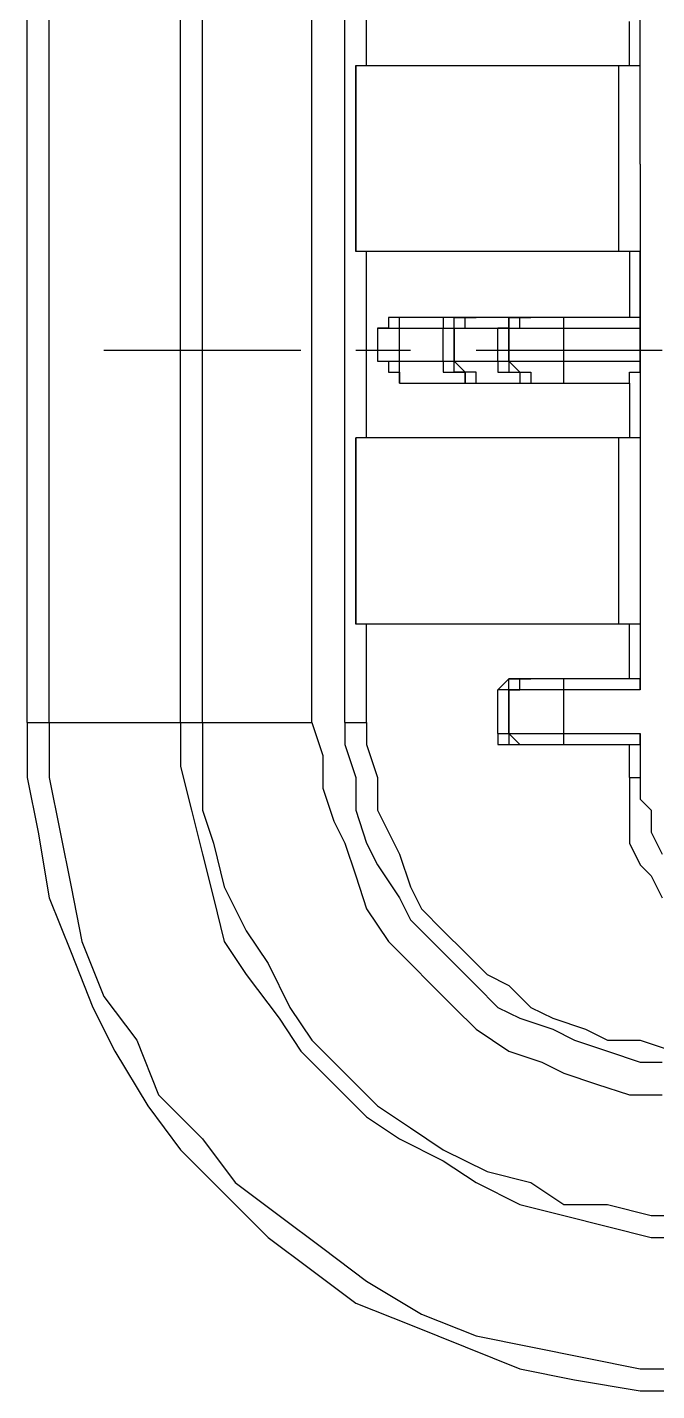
# Model space of a CAD drawing. Header units: inches. Extents: x 47316 to 59086, y 3141 to 11743.
# Drawn here: x 51684.49 to 51701.74, y 5654.98 to 5692.32 of the extents above; entities that cross this region are included whole.
import ezdxf

# ---------------------------------------------------------------- set-up
doc = ezdxf.new("R2010")
doc.units = ezdxf.units.IN
doc.header["$MEASUREMENT"] = 0
doc.layers.add('P', color=250, linetype='Continuous', lineweight=100)

msp = doc.modelspace()

# ---------------------------------------------------------------- linework, layer by layer
at = {"layer": 'P', "color": 0, "linetype": 'Continuous', "lineweight": -3}
for p, q in [((51684.491, 5673.277), (51684.491, 5693.677)), ((51685.091, 5673.277), (51685.091, 5693.677)), ((51688.691, 5673.277), (51688.691, 5693.677)), ((51689.291, 5673.277), (51689.291, 5693.677)), ((51692.291, 5673.277), (51692.291, 5693.677)), ((51693.191, 5673.277), (51693.191, 5693.677)), ((51693.791, 5691.277), (51693.791, 5693.677)), ((51701.291, 5688.577), (51701.291, 5693.077)), ((51700.991, 5691.277), (51700.991, 5692.477)), ((51693.491, 5686.177), (51693.491, 5691.277)), ((51693.491, 5691.277), (51693.491, 5686.177)), ((51693.491, 5691.277), (51701.291, 5691.277)), ((51700.691, 5691.277), (51700.691, 5686.177)), ((51701.291, 5688.577), (51701.291, 5678.377)), ((51701.291, 5688.577), (51701.291, 5688.577)), ((51701.291, 5686.177), (51693.491, 5686.177)), ((51693.791, 5681.077), (51693.791, 5686.177)), ((51700.991, 5686.177), (51700.991, 5684.377)), ((51701.291, 5683.177), (51701.291, 5686.177)), ((51694.091, 5684.077), (51701.291, 5684.077)), ((51694.091, 5684.077), (51694.091, 5683.177)), ((51694.391, 5684.077), (51694.091, 5684.077)), ((51694.091, 5684.077), (51694.091, 5684.077)), ((51694.091, 5684.077), (51694.091, 5684.077)), ((51694.091, 5684.077), (51694.091, 5684.077)), ((51694.691, 5684.377), (51694.391, 5684.377)), ((51694.391, 5684.377), (51694.391, 5684.377)), ((51694.391, 5684.377), (51694.391, 5684.377)), ((51694.391, 5684.377), (51694.391, 5684.377)), ((51694.391, 5684.377), (51694.391, 5684.377)), ((51694.391, 5684.377), (51694.391, 5684.377)), ((51694.391, 5684.377), (51694.391, 5684.077)), ((51694.391, 5684.077), (51694.391, 5684.077)), ((51694.391, 5684.077), (51694.391, 5684.077)), ((51694.391, 5684.077), (51694.391, 5684.077)), ((51694.691, 5682.577), (51694.691, 5684.377)), ((51700.991, 5684.377), (51694.691, 5684.377)), ((51694.691, 5684.377), (51694.691, 5684.377)), ((51694.691, 5684.377), (51694.691, 5684.377)), ((51694.691, 5684.377), (51694.691, 5684.377)), ((51694.691, 5684.377), (51694.691, 5684.377)), ((51696.191, 5684.377), (51695.891, 5684.377)), ((51695.891, 5684.377), (51695.891, 5684.077)), ((51695.891, 5683.177), (51695.891, 5684.077)), ((51695.891, 5684.077), (51695.891, 5684.077)), ((51695.891, 5684.077), (51695.891, 5684.077)), ((51695.891, 5684.077), (51695.891, 5684.077)), ((51695.891, 5684.077), (51695.891, 5684.077)), ((51695.891, 5684.077), (51695.891, 5684.077)), ((51695.891, 5684.077), (51695.891, 5684.077)), ((51696.491, 5684.377), (51696.191, 5684.377)), ((51696.191, 5684.377), (51696.191, 5684.377)), ((51696.191, 5684.377), (51696.191, 5684.377)), ((51696.191, 5684.377), (51696.191, 5684.377)), ((51696.191, 5684.377), (51696.191, 5684.377)), ((51696.191, 5684.377), (51696.191, 5684.377)), ((51696.191, 5684.377), (51696.191, 5684.377)), ((51696.191, 5684.077), (51696.191, 5684.377)), ((51696.191, 5684.377), (51696.191, 5684.377)), ((51696.191, 5684.377), (51696.191, 5684.377)), ((51696.191, 5684.377), (51696.191, 5684.377)), ((51696.191, 5684.377), (51696.491, 5684.377)), ((51696.191, 5683.177), (51696.191, 5684.077)), ((51696.191, 5684.077), (51696.191, 5683.177)), ((51696.191, 5684.077), (51696.191, 5684.077)), ((51696.191, 5684.077), (51696.191, 5684.077)), ((51696.191, 5684.077), (51696.191, 5684.077)), ((51696.191, 5684.077), (51696.191, 5684.077)), ((51696.191, 5684.077), (51696.191, 5684.077)), ((51696.191, 5684.077), (51696.191, 5684.077)), ((51696.191, 5684.077), (51696.491, 5684.077)), ((51696.491, 5684.377), (51696.491, 5684.377)), ((51696.491, 5684.377), (51696.491, 5684.377)), ((51696.491, 5684.377), (51696.491, 5684.377)), ((51696.491, 5684.377), (51696.491, 5684.377)), ((51696.491, 5684.377), (51696.491, 5684.377)), ((51696.491, 5684.077), (51696.491, 5684.377)), ((51696.491, 5684.377), (51696.491, 5684.377)), ((51696.491, 5684.377), (51696.491, 5684.377)), ((51696.491, 5684.377), (51696.491, 5684.377)), ((51696.491, 5684.377), (51696.491, 5684.377)), ((51696.491, 5684.377), (51696.491, 5684.377)), ((51696.491, 5684.377), (51696.491, 5684.377)), ((51696.491, 5684.377), (51696.791, 5684.377)), ((51696.491, 5684.077), (51696.491, 5684.077)), ((51697.391, 5683.177), (51697.391, 5684.077)), ((51697.691, 5684.077), (51697.391, 5684.077)), ((51697.391, 5684.077), (51697.391, 5684.077)), ((51697.391, 5684.077), (51697.391, 5684.077)), ((51697.391, 5684.077), (51697.391, 5684.077)), ((51697.391, 5684.077), (51697.391, 5684.077)), ((51697.391, 5684.077), (51697.391, 5684.077)), ((51697.991, 5684.377), (51697.691, 5684.377)), ((51697.691, 5684.377), (51697.691, 5684.377)), ((51697.691, 5684.377), (51697.691, 5684.377)), ((51697.691, 5684.377), (51697.691, 5684.377)), ((51697.691, 5684.377), (51697.691, 5684.377)), ((51697.691, 5684.377), (51697.691, 5684.377)), ((51697.691, 5684.377), (51697.691, 5684.377)), ((51697.691, 5684.377), (51697.691, 5684.377)), ((51697.691, 5684.377), (51697.691, 5684.077)), ((51697.691, 5684.077), (51697.691, 5684.377)), ((51697.691, 5684.377), (51697.691, 5684.377)), ((51697.691, 5684.377), (51697.991, 5684.377)), ((51697.691, 5683.177), (51697.691, 5684.077)), ((51697.691, 5684.077), (51697.691, 5683.177)), ((51697.691, 5684.077), (51697.691, 5684.077)), ((51697.691, 5684.077), (51697.691, 5684.077)), ((51697.691, 5684.077), (51697.691, 5684.077)), ((51697.691, 5684.077), (51697.691, 5684.077)), ((51697.691, 5684.077), (51697.691, 5684.077)), ((51697.691, 5684.077), (51697.691, 5684.077)), ((51697.691, 5684.077), (51697.691, 5684.077)), ((51697.691, 5684.077), (51697.991, 5684.077)), ((51697.991, 5684.377), (51697.991, 5684.377)), ((51697.991, 5684.377), (51697.991, 5684.377)), ((51697.991, 5684.377), (51697.991, 5684.377)), ((51697.991, 5684.377), (51697.991, 5684.377)), ((51697.991, 5684.377), (51697.991, 5684.377)), ((51697.991, 5684.377), (51697.991, 5684.377)), ((51697.991, 5684.377), (51697.991, 5684.377)), ((51697.991, 5684.377), (51697.991, 5684.377)), ((51697.991, 5684.377), (51697.991, 5684.377)), ((51697.991, 5684.377), (51697.991, 5684.377)), ((51697.991, 5684.377), (51697.991, 5684.377)), ((51697.991, 5684.377), (51697.991, 5684.377)), ((51697.991, 5684.377), (51697.991, 5684.377)), ((51697.991, 5684.077), (51697.991, 5684.377)), ((51697.991, 5684.377), (51697.991, 5684.377)), ((51697.991, 5684.377), (51697.991, 5684.377)), ((51697.991, 5684.377), (51697.991, 5684.377)), ((51697.991, 5684.377), (51697.991, 5684.377)), ((51697.991, 5684.377), (51697.991, 5684.377)), ((51697.991, 5684.377), (51698.291, 5684.377)), ((51697.991, 5684.077), (51697.991, 5684.077)), ((51697.991, 5684.077), (51697.991, 5684.077)), ((51699.191, 5682.577), (51699.191, 5684.377)), ((51701.291, 5684.377), (51700.991, 5684.377)), ((51700.991, 5684.377), (51700.991, 5684.377)), ((51700.991, 5684.377), (51700.991, 5684.377)), ((51700.991, 5684.377), (51700.991, 5684.377)), ((51700.991, 5684.377), (51700.991, 5684.377)), ((51700.991, 5684.377), (51700.991, 5684.377)), ((51700.991, 5684.377), (51700.991, 5684.377)), ((51701.291, 5684.077), (51701.291, 5684.377)), ((51701.291, 5684.377), (51701.291, 5684.377)), ((51701.291, 5684.377), (51701.291, 5684.377)), ((51701.291, 5684.377), (51701.291, 5684.377)), ((51701.291, 5684.077), (51701.291, 5684.077)), ((51701.291, 5684.077), (51701.291, 5684.077)), ((51701.291, 5684.077), (51701.291, 5684.077)), ((51701.291, 5684.077), (51701.291, 5684.077)), ((51701.291, 5684.077), (51701.291, 5684.077)), ((51701.291, 5684.077), (51701.291, 5684.077)), ((51701.291, 5684.077), (51701.291, 5684.077)), ((51686.591, 5683.477), (51691.991, 5683.477)), ((51693.491, 5683.477), (51694.991, 5683.477)), ((51696.791, 5683.477), (51701.891, 5683.477)), ((51694.091, 5683.177), (51701.291, 5683.177)), ((51694.091, 5683.177), (51694.091, 5683.177)), ((51694.091, 5683.177), (51694.091, 5683.177)), ((51694.091, 5683.177), (51694.091, 5683.177)), ((51694.091, 5683.177), (51694.391, 5683.177)), ((51694.391, 5683.177), (51694.391, 5682.877)), ((51695.891, 5683.177), (51695.891, 5683.177)), ((51695.891, 5683.177), (51695.891, 5683.177)), ((51695.891, 5683.177), (51695.891, 5683.177)), ((51695.891, 5683.177), (51695.891, 5683.177)), ((51695.891, 5683.177), (51695.891, 5682.877)), ((51696.191, 5682.877), (51696.191, 5683.177)), ((51696.191, 5683.177), (51696.191, 5683.177)), ((51696.491, 5682.877), (51696.191, 5683.177)), ((51696.191, 5683.177), (51696.191, 5683.177)), ((51697.391, 5683.177), (51697.391, 5683.177)), ((51697.391, 5683.177), (51697.391, 5683.177)), ((51697.391, 5683.177), (51697.391, 5683.177)), ((51697.391, 5683.177), (51697.391, 5683.177)), ((51697.391, 5683.177), (51697.391, 5682.877)), ((51697.691, 5683.177), (51697.691, 5683.177)), ((51697.691, 5683.177), (51697.691, 5683.177)), ((51697.691, 5683.177), (51697.691, 5683.177)), ((51697.691, 5683.177), (51697.691, 5682.877)), ((51697.691, 5683.177), (51697.691, 5683.177)), ((51697.691, 5683.177), (51697.991, 5682.877)), ((51701.291, 5683.177), (51701.291, 5681.077)), ((51701.291, 5682.877), (51701.291, 5683.177)), ((51701.291, 5683.177), (51701.291, 5683.177)), ((51701.291, 5683.177), (51701.291, 5683.177)), ((51701.291, 5683.177), (51701.291, 5683.177)), ((51701.291, 5683.177), (51701.291, 5683.177)), ((51694.391, 5682.877), (51694.391, 5682.877)), ((51694.391, 5682.877), (51694.391, 5682.877)), ((51694.391, 5682.877), (51694.391, 5682.877)), ((51694.391, 5682.877), (51694.391, 5682.877)), ((51694.391, 5682.877), (51694.391, 5682.877)), ((51694.391, 5682.877), (51694.391, 5682.877)), ((51694.391, 5682.877), (51694.391, 5682.877)), ((51694.391, 5682.877), (51694.391, 5682.877)), ((51694.391, 5682.877), (51694.691, 5682.877)), ((51694.691, 5682.877), (51694.691, 5682.877)), ((51694.691, 5682.877), (51694.691, 5682.877)), ((51694.691, 5682.877), (51694.691, 5682.877)), ((51694.691, 5682.877), (51694.691, 5682.577)), ((51694.691, 5682.577), (51700.991, 5682.577)), ((51695.891, 5682.877), (51695.891, 5682.877)), ((51695.891, 5682.877), (51695.891, 5682.877)), ((51695.891, 5682.877), (51696.191, 5682.877)), ((51696.191, 5682.877), (51696.191, 5682.877)), ((51696.191, 5682.877), (51696.191, 5682.877)), ((51696.191, 5682.877), (51696.191, 5682.877)), ((51696.191, 5682.877), (51696.191, 5682.877)), ((51696.191, 5682.877), (51696.191, 5682.877)), ((51696.191, 5682.877), (51696.191, 5682.877)), ((51696.191, 5682.877), (51696.491, 5682.877)), ((51696.491, 5682.877), (51696.191, 5682.877)), ((51696.191, 5682.877), (51696.191, 5682.877)), ((51696.191, 5682.877), (51696.191, 5682.877)), ((51696.191, 5682.877), (51696.191, 5682.877)), ((51696.191, 5682.877), (51696.191, 5682.877)), ((51696.491, 5682.877), (51696.491, 5682.877)), ((51696.491, 5682.877), (51696.491, 5682.577)), ((51696.491, 5682.577), (51696.491, 5682.877)), ((51696.491, 5682.877), (51696.491, 5682.877)), ((51696.491, 5682.877), (51696.491, 5682.877)), ((51696.491, 5682.877), (51696.491, 5682.877)), ((51696.791, 5682.877), (51696.491, 5682.877)), ((51696.491, 5682.877), (51696.491, 5682.877)), ((51696.491, 5682.877), (51696.491, 5682.877)), ((51696.491, 5682.877), (51696.491, 5682.877)), ((51696.491, 5682.877), (51696.491, 5682.877)), ((51696.491, 5682.877), (51696.491, 5682.877)), ((51696.491, 5682.877), (51696.491, 5682.877)), ((51696.491, 5682.877), (51696.491, 5682.877)), ((51696.491, 5682.877), (51696.491, 5682.877)), ((51696.491, 5682.577), (51696.491, 5682.577)), ((51696.791, 5682.577), (51696.791, 5682.877)), ((51696.791, 5682.577), (51696.791, 5682.577)), ((51697.391, 5682.877), (51697.691, 5682.877)), ((51697.691, 5682.877), (51697.691, 5682.877)), ((51697.691, 5682.877), (51697.691, 5682.877)), ((51697.691, 5682.877), (51697.691, 5682.877)), ((51697.691, 5682.877), (51697.691, 5682.877)), ((51697.691, 5682.877), (51697.691, 5682.877)), ((51697.691, 5682.877), (51697.691, 5682.877)), ((51697.691, 5682.877), (51697.691, 5682.877)), ((51697.691, 5682.877), (51697.691, 5682.877)), ((51697.691, 5682.877), (51697.991, 5682.877)), ((51697.691, 5682.877), (51697.691, 5682.877)), ((51697.691, 5682.877), (51697.691, 5682.877)), ((51697.691, 5682.877), (51697.691, 5682.877)), ((51697.691, 5682.877), (51697.691, 5682.877)), ((51697.691, 5682.877), (51697.991, 5682.877)), ((51697.991, 5682.877), (51697.991, 5682.877)), ((51697.991, 5682.877), (51697.991, 5682.877)), ((51697.991, 5682.877), (51697.991, 5682.877)), ((51697.991, 5682.877), (51697.991, 5682.877)), ((51697.991, 5682.877), (51697.991, 5682.877)), ((51697.991, 5682.877), (51697.991, 5682.877)), ((51697.991, 5682.877), (51697.991, 5682.877)), ((51697.991, 5682.877), (51697.991, 5682.577)), ((51697.991, 5682.877), (51697.991, 5682.877)), ((51697.991, 5682.877), (51697.991, 5682.877)), ((51697.991, 5682.877), (51697.991, 5682.877)), ((51697.991, 5682.877), (51697.991, 5682.877)), ((51697.991, 5682.877), (51697.991, 5682.877)), ((51697.991, 5682.877), (51697.991, 5682.577)), ((51697.991, 5682.877), (51697.991, 5682.877)), ((51697.991, 5682.877), (51697.991, 5682.877)), ((51697.991, 5682.877), (51697.991, 5682.877)), ((51697.991, 5682.877), (51697.991, 5682.877)), ((51697.991, 5682.877), (51697.991, 5682.877)), ((51697.991, 5682.877), (51697.991, 5682.877)), ((51697.991, 5682.877), (51697.991, 5682.877)), ((51697.991, 5682.877), (51697.991, 5682.877)), ((51697.991, 5682.877), (51698.291, 5682.877)), ((51697.991, 5682.577), (51697.991, 5682.577)), ((51698.291, 5682.877), (51698.291, 5682.577)), ((51698.291, 5682.577), (51698.291, 5682.577)), ((51700.991, 5682.577), (51700.991, 5682.877)), ((51700.991, 5682.877), (51700.991, 5682.877)), ((51700.991, 5682.877), (51700.991, 5682.877)), ((51700.991, 5682.877), (51700.991, 5682.877)), ((51700.991, 5682.877), (51700.991, 5682.877)), ((51700.991, 5682.877), (51700.991, 5682.877)), ((51700.991, 5682.877), (51701.291, 5682.877)), ((51700.991, 5682.577), (51700.991, 5681.077)), ((51701.291, 5682.877), (51701.291, 5682.877)), ((51701.291, 5682.877), (51701.291, 5682.877)), ((51701.291, 5682.877), (51701.291, 5682.877)), ((51701.291, 5682.877), (51701.291, 5682.877)), ((51701.291, 5682.877), (51701.291, 5682.877)), ((51701.291, 5682.877), (51701.291, 5682.877)), ((51693.491, 5675.977), (51693.491, 5681.077)), ((51693.491, 5681.077), (51693.491, 5675.977)), ((51701.291, 5681.077), (51693.491, 5681.077)), ((51700.691, 5681.077), (51700.691, 5675.977)), ((51701.291, 5678.377), (51701.291, 5674.177)), ((51701.291, 5678.377), (51701.291, 5678.377)), ((51701.291, 5675.977), (51693.491, 5675.977)), ((51693.791, 5673.277), (51693.791, 5675.977)), ((51700.991, 5674.477), (51700.991, 5675.977)), ((51697.691, 5674.477), (51697.391, 5674.177)), ((51697.991, 5674.477), (51697.691, 5674.477)), ((51697.691, 5674.477), (51697.691, 5674.477)), ((51697.691, 5674.477), (51697.691, 5674.477)), ((51697.691, 5674.477), (51697.691, 5674.477)), ((51697.691, 5674.477), (51697.691, 5674.477)), ((51697.691, 5674.477), (51697.691, 5674.477)), ((51697.691, 5674.477), (51697.691, 5674.477)), ((51697.691, 5674.477), (51697.691, 5674.477)), ((51697.691, 5674.477), (51697.691, 5674.477)), ((51697.691, 5674.177), (51697.691, 5674.477)), ((51697.691, 5674.477), (51697.691, 5674.477)), ((51697.691, 5674.477), (51697.691, 5674.477)), ((51697.691, 5674.477), (51697.691, 5674.477)), ((51697.691, 5674.477), (51697.991, 5674.477)), ((51697.991, 5674.477), (51697.991, 5674.477)), ((51697.991, 5674.477), (51697.991, 5674.477)), ((51697.991, 5674.477), (51697.991, 5674.477)), ((51697.991, 5674.477), (51697.991, 5674.477)), ((51697.991, 5674.477), (51697.991, 5674.477)), ((51697.991, 5674.477), (51697.991, 5674.477)), ((51700.991, 5674.477), (51697.991, 5674.477)), ((51697.991, 5674.477), (51697.991, 5674.477)), ((51697.991, 5674.477), (51697.991, 5674.477)), ((51697.991, 5674.477), (51697.991, 5674.477)), ((51697.991, 5674.477), (51697.991, 5674.477)), ((51697.991, 5674.477), (51697.991, 5674.477)), ((51697.991, 5674.477), (51697.991, 5674.477)), ((51697.991, 5674.177), (51697.991, 5674.477)), ((51697.991, 5674.477), (51697.991, 5674.477)), ((51697.991, 5674.477), (51697.991, 5674.477)), ((51697.991, 5674.477), (51697.991, 5674.477)), ((51697.991, 5674.477), (51697.991, 5674.477)), ((51697.991, 5674.477), (51697.991, 5674.477)), ((51697.991, 5674.477), (51697.991, 5674.477)), ((51697.991, 5674.477), (51697.991, 5674.477)), ((51697.991, 5674.477), (51698.291, 5674.477)), ((51699.191, 5672.677), (51699.191, 5674.477)), ((51701.291, 5674.477), (51700.991, 5674.477)), ((51700.991, 5674.477), (51700.991, 5674.477)), ((51700.991, 5674.477), (51700.991, 5674.477)), ((51700.991, 5674.477), (51700.991, 5674.477)), ((51700.991, 5674.477), (51700.991, 5674.477)), ((51700.991, 5674.477), (51700.991, 5674.477)), ((51700.991, 5674.477), (51700.991, 5674.477)), ((51701.291, 5674.177), (51701.291, 5674.477)), ((51701.291, 5674.477), (51701.291, 5674.477)), ((51701.291, 5674.477), (51701.291, 5674.477)), ((51701.291, 5674.477), (51701.291, 5674.477)), ((51701.291, 5674.477), (51701.291, 5674.477)), ((51701.291, 5674.477), (51701.291, 5674.477)), ((51701.291, 5674.177), (51697.391, 5674.177)), ((51697.391, 5672.977), (51697.391, 5674.177)), ((51697.391, 5674.177), (51697.391, 5674.177)), ((51697.391, 5674.177), (51697.391, 5674.177)), ((51697.391, 5674.177), (51697.391, 5674.177)), ((51697.391, 5674.177), (51697.391, 5674.177)), ((51697.391, 5674.177), (51697.391, 5674.177)), ((51697.691, 5672.977), (51697.691, 5674.177)), ((51697.691, 5674.177), (51697.691, 5672.977)), ((51697.691, 5674.177), (51697.691, 5674.177)), ((51697.691, 5674.177), (51697.691, 5674.177)), ((51697.691, 5674.177), (51697.691, 5674.177)), ((51697.691, 5674.177), (51697.691, 5674.177)), ((51697.691, 5674.177), (51697.691, 5674.177)), ((51697.691, 5674.177), (51697.991, 5674.177)), ((51701.291, 5674.177), (51701.291, 5674.177)), ((51701.291, 5674.177), (51701.291, 5674.177)), ((51701.291, 5674.177), (51701.291, 5674.177)), ((51701.291, 5674.177), (51701.291, 5674.177)), ((51701.291, 5674.177), (51701.291, 5674.177)), ((51684.491, 5673.277), (51692.291, 5673.277)), ((51684.491, 5673.277), (51684.491, 5671.777)), ((51685.091, 5673.277), (51685.091, 5671.777)), ((51688.691, 5673.277), (51688.691, 5672.077)), ((51689.291, 5673.277), (51689.291, 5672.077)), ((51692.291, 5673.277), (51692.591, 5672.377)), ((51693.191, 5673.277), (51693.791, 5673.277)), ((51693.191, 5673.277), (51693.191, 5672.677)), ((51693.791, 5673.277), (51693.791, 5672.677)), ((51697.391, 5672.977), (51701.291, 5672.977)), ((51697.391, 5672.977), (51697.391, 5672.977)), ((51697.391, 5672.977), (51697.391, 5672.977)), ((51697.391, 5672.977), (51697.391, 5672.977)), ((51697.391, 5672.977), (51697.391, 5672.977)), ((51697.391, 5672.977), (51697.391, 5672.677)), ((51697.691, 5672.977), (51697.691, 5672.977)), ((51697.691, 5672.977), (51697.691, 5672.977)), ((51697.691, 5672.977), (51697.691, 5672.977)), ((51697.691, 5672.977), (51697.691, 5672.677)), ((51697.691, 5672.977), (51697.691, 5672.977)), ((51697.691, 5672.977), (51697.991, 5672.677)), ((51701.291, 5672.977), (51701.291, 5671.777)), ((51701.291, 5672.677), (51701.291, 5672.977)), ((51701.291, 5672.977), (51701.291, 5672.977)), ((51701.291, 5672.977), (51701.291, 5672.977)), ((51701.291, 5672.977), (51701.291, 5672.977)), ((51701.291, 5672.977), (51701.291, 5672.977)), ((51693.191, 5672.677), (51693.491, 5671.777)), ((51693.791, 5672.677), (51694.091, 5671.777)), ((51697.391, 5672.677), (51697.691, 5672.677)), ((51697.691, 5672.677), (51697.691, 5672.677)), ((51697.691, 5672.677), (51697.691, 5672.677)), ((51697.691, 5672.677), (51697.691, 5672.677)), ((51697.691, 5672.677), (51697.691, 5672.677)), ((51697.691, 5672.677), (51697.691, 5672.677)), ((51697.691, 5672.677), (51697.691, 5672.677)), ((51697.691, 5672.677), (51697.691, 5672.677)), ((51697.691, 5672.677), (51697.691, 5672.677)), ((51697.691, 5672.677), (51697.991, 5672.677)), ((51697.691, 5672.677), (51697.691, 5672.677)), ((51697.691, 5672.677), (51697.691, 5672.677)), ((51697.691, 5672.677), (51697.691, 5672.677)), ((51697.691, 5672.677), (51697.691, 5672.677)), ((51697.691, 5672.677), (51697.991, 5672.677)), ((51697.991, 5672.677), (51697.991, 5672.677)), ((51697.991, 5672.677), (51697.991, 5672.677)), ((51697.991, 5672.677), (51697.991, 5672.677)), ((51697.991, 5672.677), (51697.991, 5672.677)), ((51697.991, 5672.677), (51697.991, 5672.677)), ((51697.991, 5672.677), (51697.991, 5672.677)), ((51697.991, 5672.677), (51700.991, 5672.677)), ((51697.991, 5672.677), (51697.991, 5672.677)), ((51697.991, 5672.677), (51697.991, 5672.677)), ((51697.991, 5672.677), (51697.991, 5672.677)), ((51697.991, 5672.677), (51697.991, 5672.677)), ((51697.991, 5672.677), (51697.991, 5672.677)), ((51697.991, 5672.677), (51697.991, 5672.677)), ((51697.991, 5672.677), (51697.991, 5672.677)), ((51697.991, 5672.677), (51697.991, 5672.677)), ((51697.991, 5672.677), (51697.991, 5672.677)), ((51697.991, 5672.677), (51697.991, 5672.677)), ((51697.991, 5672.677), (51697.991, 5672.677)), ((51697.991, 5672.677), (51697.991, 5672.677)), ((51697.991, 5672.677), (51697.991, 5672.677)), ((51697.991, 5672.677), (51697.991, 5672.677)), ((51697.991, 5672.677), (51698.291, 5672.677)), ((51700.991, 5671.777), (51700.991, 5672.677)), ((51700.991, 5672.677), (51700.991, 5672.677)), ((51700.991, 5672.677), (51700.991, 5672.677)), ((51700.991, 5672.677), (51700.991, 5672.677)), ((51700.991, 5672.677), (51700.991, 5672.677)), ((51700.991, 5672.677), (51700.991, 5672.677)), ((51700.991, 5672.677), (51700.991, 5672.677)), ((51700.991, 5672.677), (51701.291, 5672.677)), ((51701.291, 5672.677), (51701.291, 5672.677)), ((51701.291, 5672.677), (51701.291, 5672.677)), ((51701.291, 5672.677), (51701.291, 5672.677)), ((51701.291, 5672.677), (51701.291, 5672.677)), ((51701.291, 5672.677), (51701.291, 5672.677)), ((51701.291, 5672.677), (51701.291, 5672.677)), ((51688.691, 5672.077), (51688.991, 5670.877)), ((51689.291, 5672.077), (51689.291, 5670.877)), ((51692.591, 5672.377), (51692.591, 5671.477)), ((51684.491, 5671.777), (51684.791, 5670.277)), ((51685.091, 5671.777), (51685.391, 5670.277)), ((51693.491, 5671.777), (51693.491, 5670.877)), ((51694.091, 5671.777), (51694.091, 5670.877)), ((51700.991, 5671.777), (51701.291, 5671.777)), ((51700.991, 5671.777), (51700.991, 5671.177)), ((51701.291, 5671.777), (51701.291, 5671.177)), ((51692.591, 5671.477), (51692.891, 5670.577)), ((51700.991, 5671.177), (51700.991, 5670.577)), ((51701.291, 5671.177), (51701.591, 5670.877)), ((51688.991, 5670.877), (51689.291, 5669.677)), ((51689.291, 5670.877), (51689.591, 5669.977)), ((51692.891, 5670.577), (51693.191, 5669.977)), ((51693.491, 5670.877), (51693.791, 5669.977)), ((51694.091, 5670.877), (51694.391, 5670.277)), ((51700.991, 5670.577), (51700.991, 5669.977)), ((51701.591, 5670.877), (51701.591, 5670.277)), ((51684.791, 5670.277), (51685.091, 5668.477)), ((51685.391, 5670.277), (51685.691, 5668.777)), ((51694.391, 5670.277), (51694.691, 5669.677)), ((51701.591, 5670.277), (51701.891, 5669.677)), ((51689.591, 5669.977), (51689.891, 5668.777)), ((51693.191, 5669.977), (51693.491, 5669.077)), ((51693.791, 5669.977), (51694.091, 5669.377)), ((51700.991, 5669.977), (51701.291, 5669.377)), ((51689.291, 5669.677), (51689.591, 5668.477)), ((51694.691, 5669.677), (51694.991, 5668.777)), ((51693.491, 5669.077), (51693.791, 5668.177)), ((51694.091, 5669.377), (51694.691, 5668.477)), ((51701.291, 5669.377), (51701.591, 5669.077)), ((51701.591, 5669.077), (51701.891, 5668.477)), ((51685.691, 5668.777), (51685.991, 5667.277)), ((51689.891, 5668.777), (51690.491, 5667.577)), ((51694.991, 5668.777), (51695.291, 5668.177)), ((51685.091, 5668.477), (51685.691, 5666.977)), ((51689.591, 5668.477), (51689.891, 5667.277)), ((51694.691, 5668.477), (51694.991, 5667.877)), ((51693.791, 5668.177), (51694.391, 5667.277)), ((51695.291, 5668.177), (51695.891, 5667.577)), ((51690.491, 5667.577), (51691.091, 5666.677)), ((51694.991, 5667.877), (51695.591, 5667.277)), ((51695.891, 5667.577), (51696.491, 5666.977)), ((51685.991, 5667.277), (51686.591, 5665.777)), ((51689.891, 5667.277), (51690.491, 5666.377)), ((51694.391, 5667.277), (51694.991, 5666.677)), ((51695.591, 5667.277), (51696.191, 5666.677)), ((51685.691, 5666.977), (51686.291, 5665.477)), ((51696.491, 5666.977), (51697.091, 5666.377)), ((51691.091, 5666.677), (51691.691, 5665.477)), ((51694.991, 5666.677), (51695.591, 5666.077)), ((51696.191, 5666.677), (51696.791, 5666.077)), ((51690.491, 5666.377), (51691.391, 5665.177)), ((51697.091, 5666.377), (51697.691, 5666.077)), ((51686.591, 5665.777), (51687.491, 5664.577)), ((51695.591, 5666.077), (51696.191, 5665.477)), ((51696.791, 5666.077), (51697.391, 5665.477)), ((51697.691, 5666.077), (51698.291, 5665.477)), ((51686.291, 5665.477), (51686.891, 5664.277)), ((51691.691, 5665.477), (51692.291, 5664.577)), ((51696.191, 5665.477), (51696.791, 5664.877)), ((51697.391, 5665.477), (51697.991, 5665.177)), ((51698.291, 5665.477), (51698.891, 5665.177)), ((51691.391, 5665.177), (51691.991, 5664.277)), ((51697.991, 5665.177), (51698.891, 5664.877)), ((51698.891, 5665.177), (51699.791, 5664.877)), ((51696.791, 5664.877), (51697.691, 5664.277)), ((51698.891, 5664.877), (51699.491, 5664.577)), ((51699.791, 5664.877), (51700.391, 5664.577)), ((51686.891, 5664.277), (51687.791, 5662.777)), ((51687.491, 5664.577), (51688.091, 5663.077)), ((51691.991, 5664.277), (51692.891, 5663.377)), ((51692.291, 5664.577), (51693.191, 5663.677)), ((51697.691, 5664.277), (51698.591, 5663.977)), ((51699.491, 5664.577), (51700.391, 5664.277)), ((51700.391, 5664.577), (51701.291, 5664.577)), ((51700.391, 5664.277), (51701.291, 5663.977)), ((51701.291, 5664.577), (51702.191, 5664.277)), ((51698.591, 5663.977), (51699.191, 5663.677)), ((51701.291, 5663.977), (51701.891, 5663.977)), ((51693.191, 5663.677), (51694.091, 5662.777)), ((51699.191, 5663.677), (51700.091, 5663.377)), ((51692.891, 5663.377), (51693.791, 5662.477)), ((51700.091, 5663.377), (51700.991, 5663.077)), ((51687.791, 5662.777), (51688.691, 5661.577)), ((51688.091, 5663.077), (51689.291, 5661.877)), ((51694.091, 5662.777), (51694.991, 5662.177)), ((51700.991, 5663.077), (51701.891, 5663.077)), ((51693.791, 5662.477), (51694.691, 5661.877)), ((51694.991, 5662.177), (51695.891, 5661.577)), ((51689.291, 5661.877), (51690.191, 5660.677)), ((51694.691, 5661.877), (51695.891, 5661.277)), ((51688.691, 5661.577), (51689.891, 5660.377)), ((51695.891, 5661.577), (51697.091, 5660.977)), ((51695.891, 5661.277), (51696.791, 5660.677)), ((51697.091, 5660.977), (51698.291, 5660.677)), ((51690.191, 5660.677), (51691.391, 5659.777)), ((51696.791, 5660.677), (51697.991, 5660.077)), ((51698.291, 5660.677), (51699.191, 5660.077)), ((51689.891, 5660.377), (51691.091, 5659.177)), ((51691.391, 5659.777), (51692.591, 5658.877)), ((51697.991, 5660.077), (51699.191, 5659.777)), ((51699.191, 5660.077), (51700.391, 5660.077)), ((51699.191, 5659.777), (51700.391, 5659.477)), ((51700.391, 5660.077), (51701.591, 5659.777)), ((51701.591, 5659.777), (51702.791, 5659.777)), ((51700.391, 5659.477), (51701.591, 5659.177)), ((51691.091, 5659.177), (51692.291, 5658.277)), ((51701.591, 5659.177), (51702.791, 5659.177)), ((51692.591, 5658.877), (51693.791, 5657.977)), ((51692.291, 5658.277), (51693.491, 5657.377)), ((51693.791, 5657.977), (51695.291, 5657.077)), ((51693.491, 5657.377), (51694.991, 5656.777)), ((51694.991, 5656.777), (51696.491, 5656.177)), ((51695.291, 5657.077), (51696.791, 5656.477)), ((51696.791, 5656.477), (51698.291, 5656.177)), ((51696.491, 5656.177), (51697.991, 5655.577)), ((51698.291, 5656.177), (51699.791, 5655.877)), ((51699.791, 5655.877), (51701.291, 5655.577)), ((51697.991, 5655.577), (51699.491, 5655.277)), ((51699.491, 5655.277), (51701.291, 5654.977)), ((51701.291, 5655.577), (51702.791, 5655.577)), ((51701.291, 5654.977), (51702.791, 5654.977))]:
    msp.add_line(p, q, dxfattribs=at)

doc.saveas('drawing.dxf')
